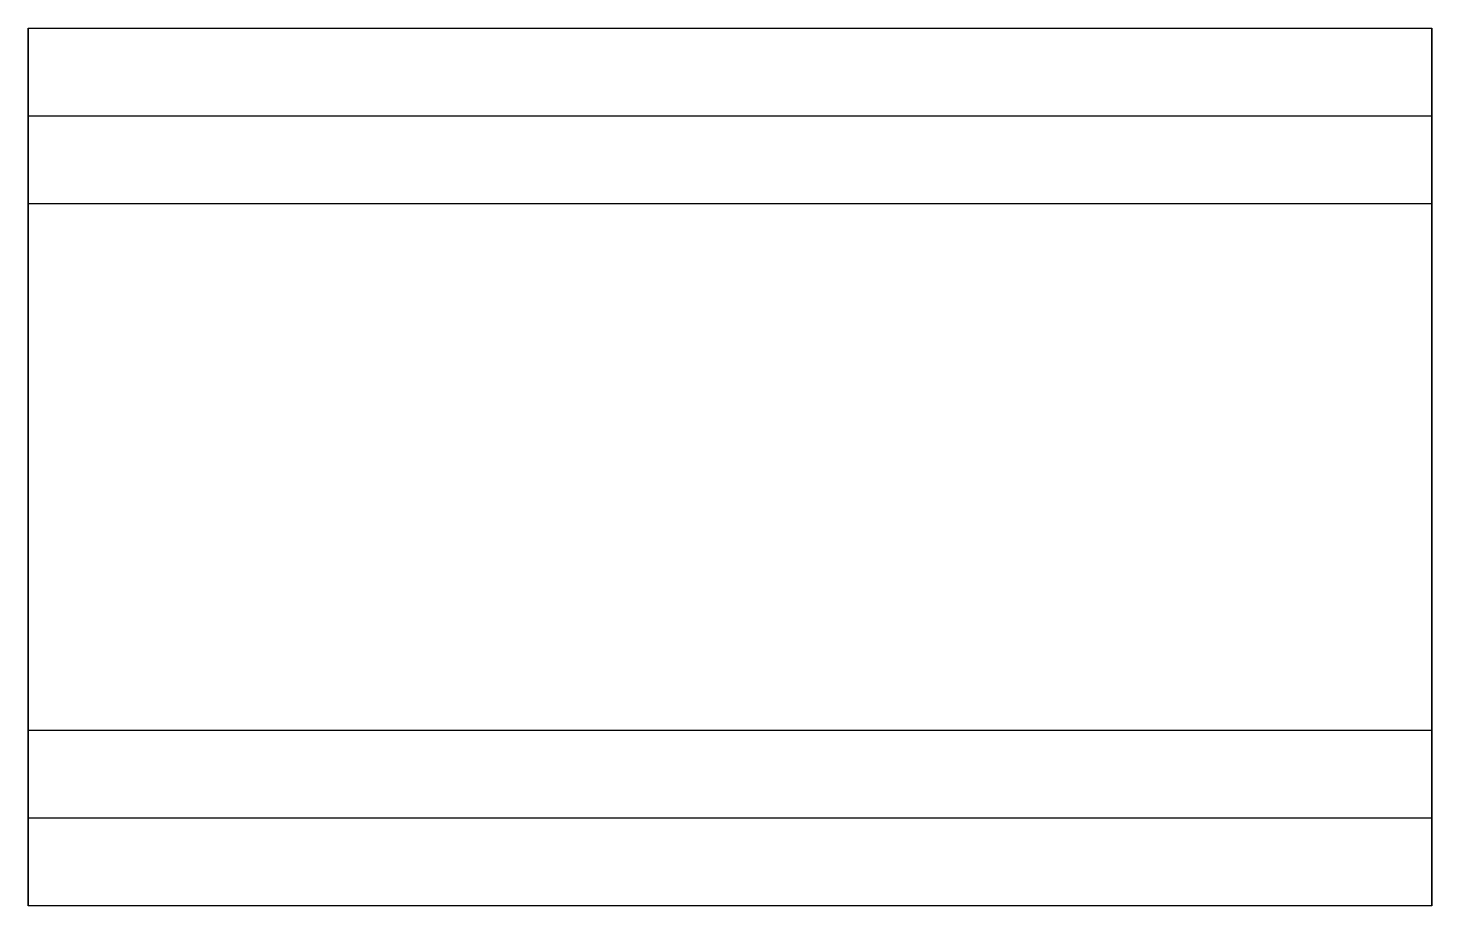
# Model space of a CAD drawing. Header units: millimetres. Extents: x -400 to 400, y -250 to 250.
import ezdxf

# ---------------------------------------------------------------- set-up
doc = ezdxf.new("R2010")
doc.units = ezdxf.units.MM

msp = doc.modelspace()

# ---------------------------------------------------------------- linework, layer by layer
for p, q in [((-400, 250), (400, 250)), ((-400, -250), (-400, 250)), ((-400, 250), (-400, -250)), ((400, 250), (400, -250)), ((400, -250), (400, 250)), ((-400, 200), (400, 200)), ((400, 200), (400, -200)), ((-400, -200), (-400, 200)), ((-400, 150), (400, 150)), ((-400, -150), (-400, 150)), ((-400, -250), (-400, 150)), ((-400, 150), (400, 150)), ((400, 150), (400, -150)), ((400, 150), (400, -250)), ((400, -150), (-400, -150)), ((400, -200), (-400, -200)), ((400, -250), (-400, -250)), ((400, -250), (-400, -250))]:
    msp.add_line(p, q)

doc.saveas('drawing.dxf')
